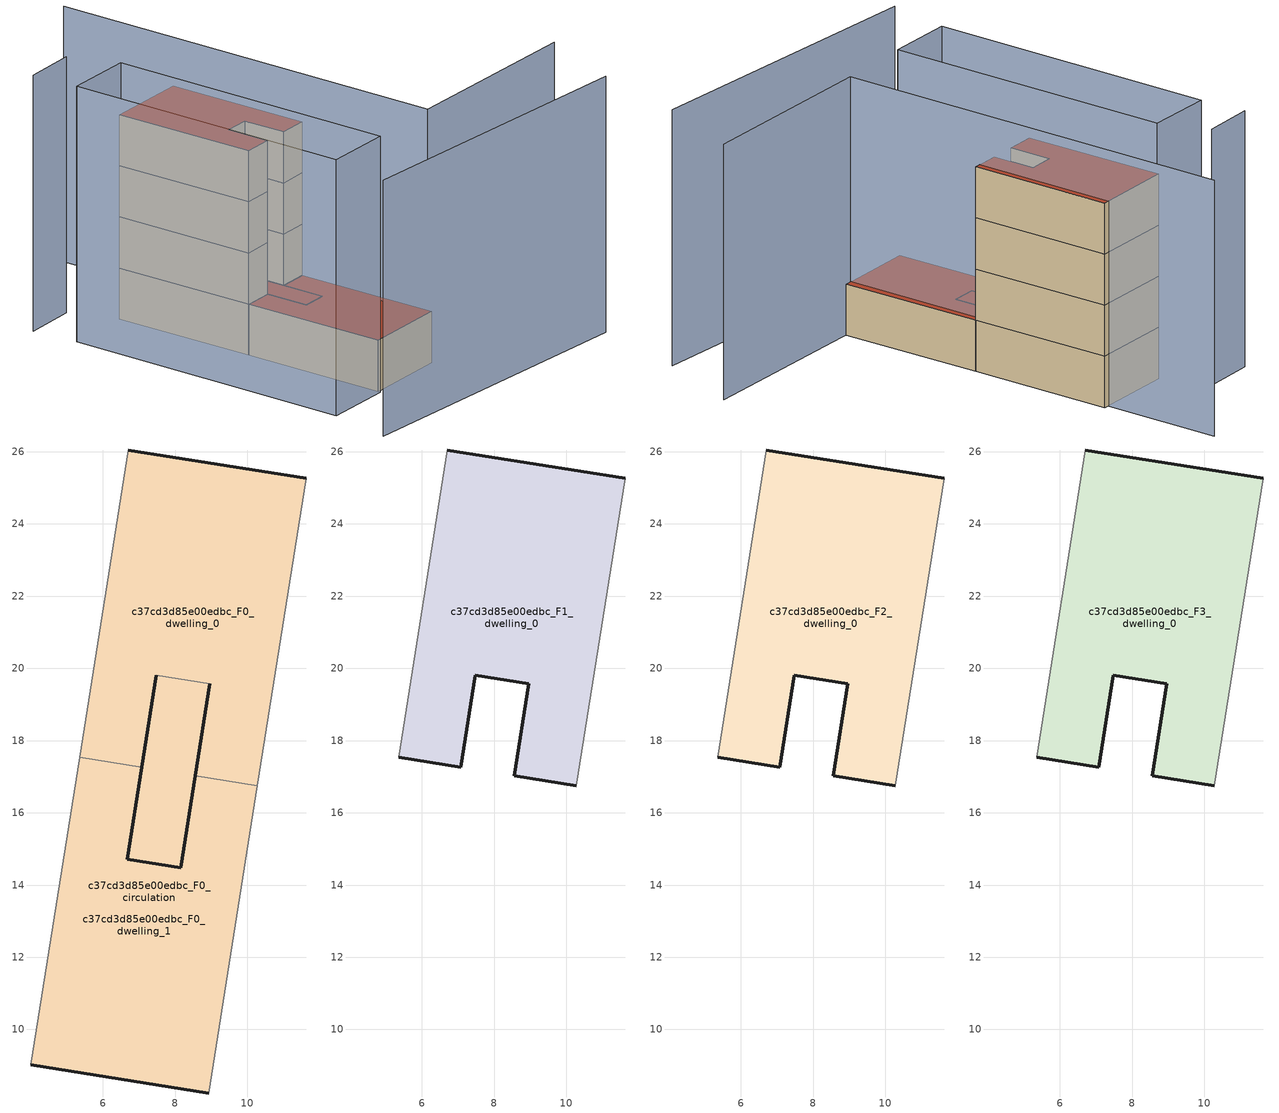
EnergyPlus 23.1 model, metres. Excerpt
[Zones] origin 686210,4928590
c37cd3d85e00edbc_F0_dwelling_0
 floor ground (EU_floor_Construction): 8.96,19.58 8.56,17.03 8.15,14.47 6.67,14.71 7.48,19.82 z0; 11.63,25.27 10.28,16.75 8.56,17.03 8.96,19.58 7.48,19.82 7.08,17.26 5.36,17.54 6.71,26.05 z0
 wall outside (EU_wall_Construction): 7.08,17.26 7.48,19.82 / 8.96,19.58 8.56,17.03 / 11.63,25.27 6.71,26.05 z0:3
 wall adiabatic (EU_wall_Construction): 6.71,26.05 5.36,17.54 / 10.28,16.75 11.63,25.27 z0:3
 wall to c37cd3d85e00edbc_F0_dwelling_1 (EU_wall_Construction): 5.36,17.54 7.08,17.26 / 8.56,17.03 10.28,16.75 z0:3
 wall to c37cd3d85e00edbc_F0_circulation (EU_wall_Construction): 7.48,19.82 8.96,19.58 z0:3
 roof outside (EU_floor_Construction): 8.15,14.47 8.56,17.03 8.96,19.58 7.48,19.82 6.67,14.71 z3
c37cd3d85e00edbc_F0_dwelling_1
 floor ground (EU_floor_Construction): 8.96,19.58 8.56,17.03 8.21,14.86 8.15,14.47 6.67,14.71 7.48,19.82 z0; 10.28,16.75 8.93,8.24 4,9.02 5.36,17.54 7.08,17.26 6.67,14.71 8.15,14.47 8.21,14.86 8.56,17.03 z0
 wall outside (EU_wall_Construction): 4,9.02 8.93,8.24 / 8.56,17.03 8.15,14.47 6.67,14.71 7.08,17.26 z0:3
 wall adiabatic (EU_wall_Construction): 8.93,8.24 10.28,16.75 / 5.36,17.54 4,9.02 z0:3
 roof outside (EU_roof_Construction): 8.15,14.47 8.21,14.86 8.56,17.03 8.96,19.58 7.48,19.82 6.67,14.71 z3; 8.93,8.24 10.28,16.75 8.56,17.03 8.21,14.86 8.15,14.47 6.67,14.71 7.08,17.26 5.36,17.54 4,9.02 z3
c37cd3d85e00edbc_F0_circulation
 floor ground (EU_floor_Construction): 8.96,19.58 8.56,17.03 8.29,15.33 8.15,14.47 6.67,14.71 7.48,19.82 z0; 11.63,25.27 10.28,16.75 8.56,17.03 8.96,19.58 7.48,19.82 7.08,17.26 5.36,17.54 6.71,26.05 z0; 10.28,16.75 8.93,8.24 4,9.02 5.36,17.54 7.08,17.26 6.67,14.71 8.15,14.47 8.21,14.86 8.56,17.03 z0
 wall outside (EU_wall_Construction): 7.48,19.82 6.67,14.71 8.15,14.47 8.96,19.58 z0:3
 roof outside (EU_roof_Construction): 10.28,16.75 11.63,25.27 6.71,26.05 5.36,17.54 7.08,17.26 7.48,19.82 8.96,19.58 8.56,17.03 z3; 8.15,14.47 8.29,15.33 8.56,17.03 8.96,19.58 7.48,19.82 6.67,14.71 z3; 8.93,8.24 10.28,16.75 8.56,17.03 8.21,14.86 8.15,14.47 6.67,14.71 7.08,17.26 5.36,17.54 4,9.02 z3
c37cd3d85e00edbc_F1_dwelling_0
 floor to c37cd3d85e00edbc_F0_dwelling_0 (EU_floor_Construction): 11.63,25.27 10.28,16.75 8.56,17.03 8.96,19.58 7.48,19.82 7.08,17.26 5.36,17.54 6.71,26.05 z3
 wall outside (EU_wall_Construction): 5.36,17.54 7.08,17.26 7.48,19.82 8.96,19.58 8.56,17.03 10.28,16.75 / 11.63,25.27 6.71,26.05 z3:6
 wall adiabatic (EU_wall_Construction): 6.71,26.05 5.36,17.54 / 10.28,16.75 11.63,25.27 z3:6
c37cd3d85e00edbc_F2_dwelling_0
 floor to c37cd3d85e00edbc_F1_dwelling_0 (EU_floor_Construction): 11.63,25.27 10.28,16.75 8.56,17.03 8.96,19.58 7.48,19.82 7.08,17.26 5.36,17.54 6.71,26.05 z6
 wall outside (EU_wall_Construction): 5.36,17.54 7.08,17.26 7.48,19.82 8.96,19.58 8.56,17.03 10.28,16.75 / 11.63,25.27 6.71,26.05 z6:9
 wall adiabatic (EU_wall_Construction): 6.71,26.05 5.36,17.54 / 10.28,16.75 11.63,25.27 z6:9
c37cd3d85e00edbc_F3_dwelling_0
 floor to c37cd3d85e00edbc_F2_dwelling_0 (EU_floor_Construction): 11.63,25.27 10.28,16.75 8.56,17.03 8.96,19.58 7.48,19.82 7.08,17.26 5.36,17.54 6.71,26.05 z9
 wall outside (EU_wall_Construction): 5.36,17.54 7.08,17.26 7.48,19.82 8.96,19.58 8.56,17.03 10.28,16.75 / 11.63,25.27 6.71,26.05 z9:12
 wall adiabatic (EU_wall_Construction): 6.71,26.05 5.36,17.54 / 10.28,16.75 11.63,25.27 z9:12
 roof outside (EU_roof_Construction): 10.28,16.75 11.63,25.27 6.71,26.05 5.36,17.54 7.08,17.26 7.48,19.82 8.96,19.58 8.56,17.03 z12
shading: -1.38,5.98 16.93,1.74 / 19.96,6.38 8.51,8.28 / 8.51,8.28 12.5,32.33 / 6.25,29 3.15,29.46 / 0.01,9.53 2.85,26.68 / 2.85,26.68 6.83,26.02 / 6.83,26.02 3.98,8.87 / 3.98,8.87 0.01,9.53 z0:15
[Building]
EU S2 Campaign: North Axis=0; Terrain=City; Solar Distribution=FullExterior
[Site:Location]
Bologna: Latitude=44.5; Longitude=11.25; Time Zone=1; Elevation=37
[SizingPeriod:WeatherFileDays]
AnnualSizingPeriod: Begin Month=1; Begin Day of Month=1; End Month=12; End Day of Month=31; Day of Week for Start Day=Monday; Use Weather File Daylight Saving Period=No; Use Weather File Rain and Snow Indicators=No
[MATERIAL]
EU_InternalMass_Material: Roughness=MediumRough; Thickness=0.1; Conductivity=1; Density=1800; Specific Heat=900; Thermal Absorptance=0.9; Solar Absorptance=0.7; Visible Absorptance=0.7
[MATERIAL:NOMASS] Roughness=MediumRough; Thermal Absorptance=0.9; Solar Absorptance=0.7; Visible Absorptance=0.7
Name | Thermal Resistance
EU_wall_NoMass | 0.937881
EU_roof_NoMass | 0.548572
EU_floor_NoMass | 0.71348
[CONSTRUCTION]
EU_wall_Construction: EU_wall_NoMass
EU_roof_Construction: EU_roof_NoMass
EU_floor_Construction: EU_floor_NoMass
EU_InternalMass_Construction: EU_InternalMass_Material
[ZONE] Type=1; Multiplier=1; Ceiling Height=autocalculate; Floor Area=autocalculate; Part of Total Floor Area=Yes
Name | Volume
c37cd3d85e00edbc_F0_dwelling_0 | 140.595
c37cd3d85e00edbc_F1_dwelling_0 | 117.378
c37cd3d85e00edbc_F2_dwelling_0; c37cd3d85e00edbc_F3_dwelling_0 | 117.377
c37cd3d85e00edbc_F0_dwelling_1 | 140.596
c37cd3d85e00edbc_F0_circulation | 257.974
[INTERNALMASS] Construction=EU_InternalMass_Construction
Name | Zone or ZoneList | Surface Area
c37cd3d85e00edbc_F0_dwelling_0_EU_InternalMass | c37cd3d85e00edbc_F0_dwelling_0 | 39.1259
c37cd3d85e00edbc_F0_dwelling_1_EU_InternalMass | c37cd3d85e00edbc_F0_dwelling_1 | 39.1259
c37cd3d85e00edbc_F1_dwelling_0_EU_InternalMass | c37cd3d85e00edbc_F1_dwelling_0 | 85.9176
c37cd3d85e00edbc_F2_dwelling_0_EU_InternalMass | c37cd3d85e00edbc_F2_dwelling_0 | 85.9176
c37cd3d85e00edbc_F3_dwelling_0_EU_InternalMass | c37cd3d85e00edbc_F3_dwelling_0 | 85.9176
[OTHEREQUIPMENT] Fuel Type=Electricity; Design Level Calculation Method=Watts/Area; Power per Zone Floor Area=1; Fraction Latent=0; Fraction Radiant=0; Fraction Lost=0; Carbon Dioxide Generation Rate=0; EndUse Subcategory=EU_Step8_InternalGains
Name | Zone or ZoneList or Space or SpaceList | Schedule
EU_Step8_InternalGain_c37cd3d85e00edbc_F0_dwelling_0_f000 | c37cd3d85e00edbc_F0_dwelling_0 | EU_Step8_GainSchedule_c37cd3d85e00edbc_F0_dwelling_0_f000
EU_Step8_InternalGain_c37cd3d85e00edbc_F0_dwelling_1_f000 | c37cd3d85e00edbc_F0_dwelling_1 | EU_Step8_GainSchedule_c37cd3d85e00edbc_F0_dwelling_1_f000
EU_Step8_InternalGain_c37cd3d85e00edbc_F1_dwelling_0_f000 | c37cd3d85e00edbc_F1_dwelling_0 | EU_Step8_GainSchedule_c37cd3d85e00edbc_F1_dwelling_0_f000
EU_Step8_InternalGain_c37cd3d85e00edbc_F2_dwelling_0_f000 | c37cd3d85e00edbc_F2_dwelling_0 | EU_Step8_GainSchedule_c37cd3d85e00edbc_F2_dwelling_0_f000
EU_Step8_InternalGain_c37cd3d85e00edbc_F3_dwelling_0_f000 | c37cd3d85e00edbc_F3_dwelling_0 | EU_Step8_GainSchedule_c37cd3d85e00edbc_F3_dwelling_0_f000
[ZONEINFILTRATION:DESIGNFLOWRATE]
EU_Circulation_Infiltration_c37cd3d85e00edbc_F0_circulation: Zone or ZoneList or Space or SpaceList=c37cd3d85e00edbc_F0_circulation; Schedule=EU_AlwaysOn; Design Flow Rate Calculation Method=Flow/Area; Flow Rate per Floor Area=0.0005; Constant Term Coefficient=1; Temperature Term Coefficient=0; Velocity Term Coefficient=0; Velocity Squared Term Coefficient=0
[ZONEVENTILATION:DESIGNFLOWRATE] Schedule=EU_AlwaysOn; Design Flow Rate Calculation Method=AirChanges/Hour; Air Changes per Hour=0.687892; Ventilation Type=Natural; Fan Pressure Rise=0; Fan Total Efficiency=1; Constant Term Coefficient=1; Temperature Term Coefficient=0; Velocity Term Coefficient=0; Velocity Squared Term Coefficient=0; Minimum Indoor Temperature=-100; Maximum Indoor Temperature=100; Delta Temperature=-100; Minimum Outdoor Temperature=-100; Maximum Outdoor Temperature=100; Maximum Wind Speed=40
Name | Zone or ZoneList or Space or SpaceList
EU_ConstantAir_c37cd3d85e00edbc_F0_dwelling_0 | c37cd3d85e00edbc_F0_dwelling_0
EU_ConstantAir_c37cd3d85e00edbc_F0_dwelling_1 | c37cd3d85e00edbc_F0_dwelling_1
EU_ConstantAir_c37cd3d85e00edbc_F1_dwelling_0 | c37cd3d85e00edbc_F1_dwelling_0
EU_ConstantAir_c37cd3d85e00edbc_F2_dwelling_0 | c37cd3d85e00edbc_F2_dwelling_0
EU_ConstantAir_c37cd3d85e00edbc_F3_dwelling_0 | c37cd3d85e00edbc_F3_dwelling_0
[HVACTEMPLATE:THERMOSTAT] Constant Heating Setpoint=20; Constant Cooling Setpoint=50
EU_HeatOnly_c37cd3d85e00edbc_F0_dwelling_0; EU_HeatOnly_c37cd3d85e00edbc_F0_dwelling_1; EU_HeatOnly_c37cd3d85e00edbc_F1_dwelling_0; EU_HeatOnly_c37cd3d85e00edbc_F2_dwelling_0; EU_HeatOnly_c37cd3d85e00edbc_F3_dwelling_0
[HVACTEMPLATE:ZONE:IDEALLOADSAIRSYSTEM] System Availability Schedule=EU_AlwaysOn; Maximum Heating Supply Air Temperature=50; Minimum Cooling Supply Air Temperature=13; Maximum Heating Supply Air Humidity Ratio=0.0156; Minimum Cooling Supply Air Humidity Ratio=0.0077; Heating Limit=NoLimit; Cooling Limit=NoLimit; Heating Availability Schedule=EU_AlwaysOn; Cooling Availability Schedule=EU_CoolingOff; Dehumidification Control Type=ConstantSensibleHeatRatio; Cooling Sensible Heat Ratio=0.7; Dehumidification Setpoint=60; Humidification Control Type=None; Humidification Setpoint=30; Outdoor Air Method=None; Outdoor Air Flow Rate per Person=0.00944; Outdoor Air Flow Rate per Zone Floor Area=0; Outdoor Air Flow Rate per Zone=0; Demand Controlled Ventilation Type=None; Outdoor Air Economizer Type=NoEconomizer; Heat Recovery Type=None; Sensible Heat Recovery Effectiveness=0.7; Latent Heat Recovery Effectiveness=0.65
Name | Template Thermostat
c37cd3d85e00edbc_F0_dwelling_0 | EU_HeatOnly_c37cd3d85e00edbc_F0_dwelling_0
c37cd3d85e00edbc_F0_dwelling_1 | EU_HeatOnly_c37cd3d85e00edbc_F0_dwelling_1
c37cd3d85e00edbc_F1_dwelling_0 | EU_HeatOnly_c37cd3d85e00edbc_F1_dwelling_0
c37cd3d85e00edbc_F2_dwelling_0 | EU_HeatOnly_c37cd3d85e00edbc_F2_dwelling_0
c37cd3d85e00edbc_F3_dwelling_0 | EU_HeatOnly_c37cd3d85e00edbc_F3_dwelling_0
[SIZING:ZONE] Zone Cooling Design Supply Air Temperature Input Method=SupplyAirTemperature; Zone Cooling Design Supply Air Temperature=13; Zone Heating Design Supply Air Temperature Input Method=SupplyAirTemperature; Zone Heating Design Supply Air Temperature=50; Zone Cooling Design Supply Air Humidity Ratio=0.008; Zone Heating Design Supply Air Humidity Ratio=0.008; Cooling Design Air Flow Method=DesignDay; Cooling Design Air Flow Rate=0; Cooling Minimum Air Flow per Zone Floor Area=0.000762; Cooling Minimum Air Flow=0; Cooling Minimum Air Flow Fraction=0.2; Heating Design Air Flow Method=DesignDay; Heating Design Air Flow Rate=0; Heating Maximum Air Flow per Zone Floor Area=0.002032; Heating Maximum Air Flow=0.141576; Heating Maximum Air Flow Fraction=0.3; Account for Dedicated Outdoor Air System=No; Dedicated Outdoor Air System Control Strategy=NeutralSupplyAir; Dedicated Outdoor Air Low Setpoint Temperature for Design=autosize; Dedicated Outdoor Air High Setpoint Temperature for Design=autosize; Zone Load Sizing Method=Sensible Load Only No Latent Load; Zone Latent Cooling Design Supply Air Humidity Ratio Input Method=HumidityRatioDifference; Zone Cooling Design Supply Air Humidity Ratio Difference=0.005; Zone Latent Heating Design Supply Air Humidity Ratio Input Method=HumidityRatioDifference; Zone Humidification Design Supply Air Humidity Ratio Difference=0.005
c37cd3d85e00edbc_F0_dwelling_0; c37cd3d85e00edbc_F0_dwelling_1; c37cd3d85e00edbc_F1_dwelling_0; c37cd3d85e00edbc_F2_dwelling_0; c37cd3d85e00edbc_F3_dwelling_0
[SCHEDULE:CONSTANT]
Name | Hourly Value
EU_AlwaysOn | 1
EU_CoolingOff | 0
[SCHEDULE:FILE] Column Number=1; Rows to Skip at Top=0; Number of Hours of Data=8760; Column Separator=Comma; Interpolate to Timestep=No; Minutes per Item=60; Adjust Schedule for Daylight Savings=Yes
Name | File
EU_Step8_GainSchedule_c37cd3d85e00edbc_F0_dwelling_0_f000 | ../../schedules/c37cd3d85e00edbc/c37cd3d85e00edbc_F0_dwelling_0_f000_gain.csv
EU_Step8_GainSchedule_c37cd3d85e00edbc_F0_dwelling_1_f000 | ../../schedules/c37cd3d85e00edbc/c37cd3d85e00edbc_F0_dwelling_1_f000_gain.csv
EU_Step8_GainSchedule_c37cd3d85e00edbc_F1_dwelling_0_f000 | ../../schedules/c37cd3d85e00edbc/c37cd3d85e00edbc_F1_dwelling_0_f000_gain.csv
EU_Step8_GainSchedule_c37cd3d85e00edbc_F2_dwelling_0_f000 | ../../schedules/c37cd3d85e00edbc/c37cd3d85e00edbc_F2_dwelling_0_f000_gain.csv
EU_Step8_GainSchedule_c37cd3d85e00edbc_F3_dwelling_0_f000 | ../../schedules/c37cd3d85e00edbc/c37cd3d85e00edbc_F3_dwelling_0_f000_gain.csv
